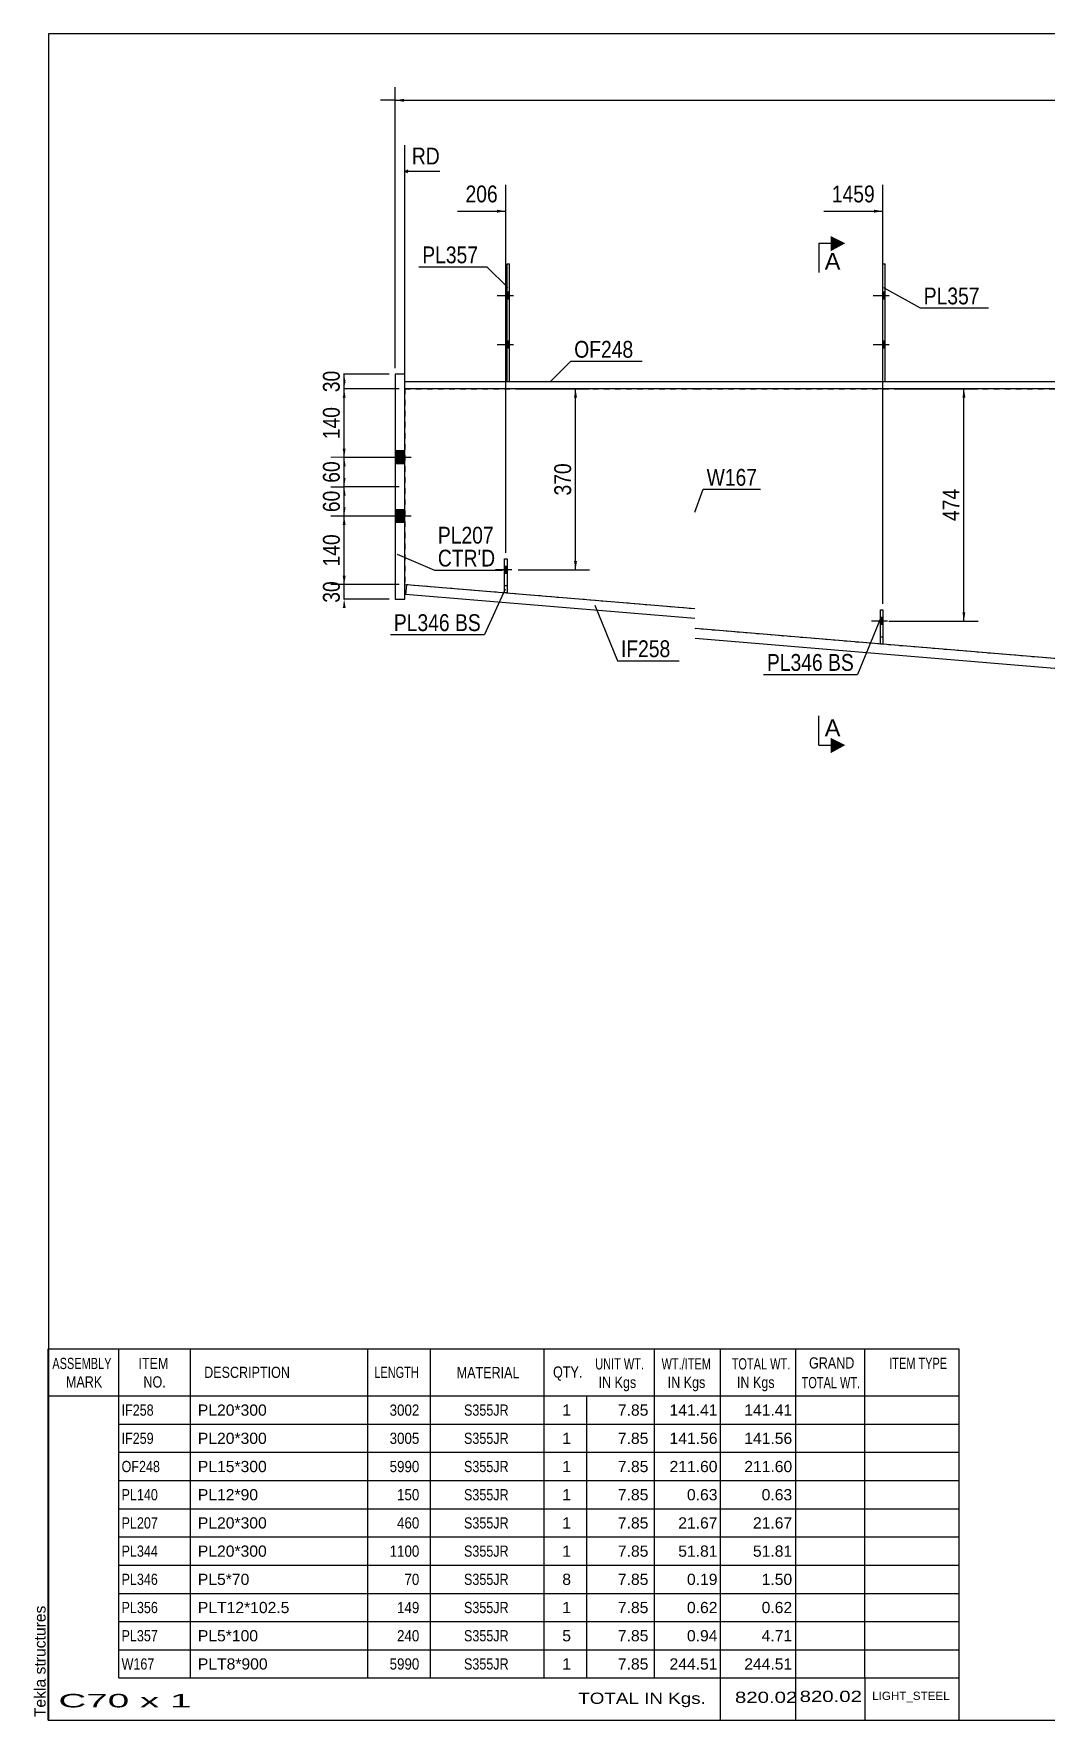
# Model space of a CAD drawing. Header units: millimetres. Extents: x -313 to 100, y -154 to 133.
# Drawn here: x -312.7 to -140.5, y -154.4 to 132.7 of the extents above; entities that cross this region are included whole.
import ezdxf

# ---------------------------------------------------------------- set-up
doc = ezdxf.new("R2010")
doc.units = ezdxf.units.MM
doc.linetypes.add('DXK_LINE_DOT1', pattern=[1.8814, 0.9407, -0.9407])
doc.linetypes.add('DXK_LINE_DOT2', pattern=[3.9198, 1.9599, -1.9599])
doc.styles.add('Arial', font='ARIAL.TTF', dxfattribs={"height": 0.2})
doc.styles.add('Arial Narrow', font='ARIALN.TTF', dxfattribs={"height": 0.2})

# ---------------------------------------------------------------- blocks, each defined once
blk = doc.blocks.new('Unknown-622306068-1210')
at = {"color": 5, "linetype": 'Continuous'}
for p, q in [((99.78, 132.66), (-310.22, 132.66)), ((-310.22, 132.66), (-310.22, -154.34)), ((99.78, -154.34), (99.78, 132.66)), ((-310.22, -154.34), (99.78, -154.34))]:
    blk.add_line(p, q, dxfattribs=at)
at = {"color": 174, "linetype": 'Continuous', "style": 'Arial'}
blk.add_text('Tekla structures', height=1.9102, rotation=90, dxfattribs=at).set_placement((-310.72, -153.84))
blk = doc.blocks.new('Part-622306068-1489 - 1378')
at = {"color": 2, "linetype": 'Continuous'}
for p, q in [((-249.33, 38.88), (-249.47, 37.21)), ((-200.28, 34.78), (-249.33, 38.88)), ((-200.28, 33.11), (-249.47, 37.21)), ((-136.35, 26.09), (-200.18, 31.41)), ((-136.35, 24.41), (-200.18, 29.74)), ((-97.17, 18.06), (-136.25, 21.32)), ((-97.31, 16.4), (-136.25, 19.65)), ((-97.31, 16.4), (-97.17, 18.06))]:
    blk.add_line(p, q, dxfattribs=at)
blk = doc.blocks.new('Part-622306068-6505 - 1378')
at = {"color": 7, "linetype": 'DXK_LINE_DOT1'}
for p, q in [((-232.62, 37.49), (-232.62, 43.32)), ((-232.62, 43.32), (-232.2, 43.32)), ((-232.2, 43.32), (-232.2, 37.49)), ((-232.62, 38.74), (-232.2, 38.74)), ((-232.2, 37.49), (-232.62, 37.49))]:
    blk.add_line(p, q, dxfattribs=at)
blk = doc.blocks.new('Part-622306068-1467 - 1378')
at = {"color": 2, "linetype": 'Continuous'}
for p, q in [((-249.58, 72.23), (-249.58, 73.48)), ((-249.58, 73.48), (-200.28, 73.48)), ((-200.28, 72.23), (-249.58, 72.23)), ((-200.18, 73.48), (-136.35, 73.48)), ((-136.35, 72.23), (-200.18, 72.23)), ((-136.25, 73.48), (-66.34, 73.48)), ((-66.34, 72.23), (-136.25, 72.23)), ((-66.24, 73.48), (-2.62, 73.48)), ((-2.62, 72.23), (-66.24, 72.23)), ((-2.52, 73.48), (44.47, 73.48)), ((44.47, 72.23), (-2.52, 72.23)), ((44.47, 73.48), (44.47, 72.23))]:
    blk.add_line(p, q, dxfattribs=at)
blk = doc.blocks.new('Part-622306068-1762 - 1378')
at = {"color": 2, "linetype": 'Continuous'}
for p, q in [((-168.27, 73.48), (-168.27, 93.48)), ((-168.27, 93.48), (-167.85, 93.48)), ((-167.85, 73.48), (-167.85, 93.48))]:
    blk.add_line(p, q, dxfattribs=at)
at = {"color": 7, "linetype": 'DXK_LINE_DOT1'}
blk.add_line((-168.27, 73.48), (-167.85, 73.48), dxfattribs=at)
blk = doc.blocks.new('Part-622306068-6508 - 1378')
at = {"color": 2, "linetype": 'Continuous'}
for p, q in [((-232.62, 37.49), (-232.62, 43.32)), ((-232.62, 43.32), (-232.2, 43.32)), ((-232.2, 43.32), (-232.2, 37.49)), ((-232.2, 37.49), (-232.62, 37.49))]:
    blk.add_line(p, q, dxfattribs=at)
blk = doc.blocks.new('Part-622306068-6504 - 1378')
at = {"color": 2, "linetype": 'Continuous'}
for p, q in [((-232.2, 73.48), (-232.2, 93.48)), ((-232.2, 93.48), (-231.78, 93.48)), ((-231.78, 73.48), (-231.78, 93.48))]:
    blk.add_line(p, q, dxfattribs=at)
at = {"color": 7, "linetype": 'DXK_LINE_DOT1'}
blk.add_line((-232.2, 73.48), (-231.78, 73.48), dxfattribs=at)
blk = doc.blocks.new('Part-622306068-1516 - 1378')
at = {"color": 7, "linetype": 'DXK_LINE_DOT1'}
for p, q in [((-249.58, 72.23), (-200.28, 72.23)), ((-249.58, 72.23), (-249.58, 38.9)), ((-200.18, 72.23), (-136.35, 72.23)), ((-136.25, 72.23), (-66.34, 72.23)), ((-66.24, 72.23), (-2.62, 72.23)), ((-2.52, 72.23), (44.47, 72.23)), ((44.47, 72.23), (44.47, -2.77)), ((-200.28, 34.78), (-249.33, 38.88)), ((-136.35, 26.09), (-200.18, 31.41)), ((-66.34, 15.49), (-136.25, 21.32)), ((-2.62, 5.91), (-66.24, 11.22)), ((44.47, -2.77), (-2.52, 1.15))]:
    blk.add_line(p, q, dxfattribs=at)
at = {"color": 2, "linetype": 'Continuous'}
blk.add_line((-249.58, 38.9), (-249.33, 38.88), dxfattribs=at)
blk = doc.blocks.new('Bolt-622306068-1756 - 1378')
at = {"linetype": 'Continuous'}
blk.add_hatch(color=3, dxfattribs=at).paths.add_polyline_path([(-168.27, 32.13), (-168.27, 33.29), (-168.68, 33.29), (-168.68, 32.13)])
at = {"color": 3, "linetype": 'Continuous'}
for p, q in [((-167.47, 32.71), (-170.22, 32.71)), ((-168.27, 33.29), (-168.68, 33.29)), ((-168.27, 32.13), (-168.68, 32.13))]:
    blk.add_line(p, q, dxfattribs=at)
blk = doc.blocks.new('Bolt-622306068-1763 - 1378')
at = {"linetype": 'Continuous'}
for points in [[(-167.85, 87.48), (-167.85, 88.65), (-168.27, 88.65), (-168.27, 87.48)], [(-167.85, 87.48), (-167.85, 88.65), (-168.27, 88.65), (-168.27, 87.48)], [(-167.85, 79.15), (-167.85, 80.31), (-168.27, 80.31), (-168.27, 79.15)], [(-167.85, 79.15), (-167.85, 80.31), (-168.27, 80.31), (-168.27, 79.15)]]:
    blk.add_hatch(color=3, dxfattribs=at).paths.add_polyline_path(points)
at = {"color": 3, "linetype": 'Continuous'}
for p, q in [((-167.18, 88.06), (-169.93, 88.06)), ((-167.18, 88.06), (-169.93, 88.06)), ((-167.85, 88.65), (-168.27, 88.65)), ((-167.85, 88.65), (-168.27, 88.65)), ((-167.85, 87.48), (-168.27, 87.48)), ((-167.85, 87.48), (-168.27, 87.48)), ((-167.18, 79.73), (-169.93, 79.73)), ((-167.18, 79.73), (-169.93, 79.73)), ((-167.85, 80.31), (-168.27, 80.31)), ((-167.85, 80.31), (-168.27, 80.31)), ((-167.85, 79.15), (-168.27, 79.15)), ((-167.85, 79.15), (-168.27, 79.15))]:
    blk.add_line(p, q, dxfattribs=at)
blk = doc.blocks.new('Bolt-622306068-6515 - 1378')
at = {"linetype": 'Continuous'}
blk.add_hatch(color=3, dxfattribs=at).paths.add_polyline_path([(-232.2, 40.82), (-232.2, 41.99), (-232.62, 41.99), (-232.62, 40.82)])
at = {"color": 3, "linetype": 'Continuous'}
for p, q in [((-231.41, 41.4), (-234.16, 41.4)), ((-232.2, 41.99), (-232.62, 41.99)), ((-232.2, 40.82), (-232.62, 40.82))]:
    blk.add_line(p, q, dxfattribs=at)
blk = doc.blocks.new('Part-622306068-1524 - 1378')
at = {"color": 7, "linetype": 'DXK_LINE_DOT1'}
for p, q in [((-168.68, 28.79), (-168.68, 34.63)), ((-168.68, 34.63), (-168.27, 34.63)), ((-168.27, 34.63), (-168.27, 28.79)), ((-168.68, 30.04), (-168.27, 30.04)), ((-168.27, 28.79), (-168.68, 28.79))]:
    blk.add_line(p, q, dxfattribs=at)
blk = doc.blocks.new('Bolt-622306068-1753 - 1378')
at = {"color": 3, "linetype": 'DXK_LINE_DOT2'}
for p, q in [((-168.27, 33.29), (-168.68, 33.29)), ((-167.6, 32.71), (-168.68, 32.71)), ((-168.27, 32.13), (-168.68, 32.13))]:
    blk.add_line(p, q, dxfattribs=at)
blk = doc.blocks.new('Part-622306068-1572 - 1378')
at = {"color": 2, "linetype": 'Continuous'}
for p, q in [((-168.68, 28.79), (-168.68, 34.63)), ((-168.68, 34.63), (-168.27, 34.63)), ((-168.27, 34.63), (-168.27, 28.79)), ((-168.27, 28.79), (-168.68, 28.79))]:
    blk.add_line(p, q, dxfattribs=at)
blk = doc.blocks.new('Bolt-622306068-1573 - 1378')
at = {"linetype": 'Continuous'}
for points in [[(-251.25, 61.65), (-251.25, 59.48), (-249.58, 59.48), (-249.58, 61.65)], [(-251.25, 61.65), (-251.25, 59.48), (-249.58, 59.48), (-249.58, 61.65)], [(-251.25, 51.65), (-251.25, 49.48), (-249.58, 49.48), (-249.58, 51.65)], [(-251.25, 51.65), (-251.25, 49.48), (-249.58, 49.48), (-249.58, 51.65)]]:
    blk.add_hatch(color=3, dxfattribs=at).paths.add_polyline_path(points)
at = {"color": 3, "linetype": 'Continuous'}
for p, q in [((-248.5, 60.56), (-253.75, 60.56)), ((-248.5, 60.56), (-253.75, 60.56)), ((-249.58, 61.65), (-251.25, 61.65)), ((-249.58, 61.65), (-251.25, 61.65)), ((-249.58, 59.48), (-251.25, 59.48)), ((-249.58, 59.48), (-251.25, 59.48)), ((-248.5, 50.56), (-253.75, 50.56)), ((-248.5, 50.56), (-253.75, 50.56)), ((-249.58, 51.65), (-251.25, 51.65)), ((-249.58, 51.65), (-251.25, 51.65)), ((-249.58, 49.48), (-251.25, 49.48)), ((-249.58, 49.48), (-251.25, 49.48))]:
    blk.add_line(p, q, dxfattribs=at)
blk = doc.blocks.new('Part-622306068-1626 - 1378')
at = {"color": 2, "linetype": 'Continuous'}
for p, q in [((-249.58, 74.73), (-251.25, 74.73)), ((-251.25, 74.73), (-251.25, 36.4)), ((-249.58, 36.4), (-249.58, 74.73)), ((-251.25, 36.4), (-249.58, 36.4))]:
    blk.add_line(p, q, dxfattribs=at)
blk = doc.blocks.new('Bolt-622306068-6511 - 1378')
at = {"linetype": 'Continuous'}
for points in [[(-231.78, 87.48), (-231.78, 88.65), (-232.2, 88.65), (-232.2, 87.48)], [(-231.78, 87.48), (-231.78, 88.65), (-232.2, 88.65), (-232.2, 87.48)], [(-231.78, 79.15), (-231.78, 80.31), (-232.2, 80.31), (-232.2, 79.15)], [(-231.78, 79.15), (-231.78, 80.31), (-232.2, 80.31), (-232.2, 79.15)]]:
    blk.add_hatch(color=3, dxfattribs=at).paths.add_polyline_path(points)
at = {"color": 3, "linetype": 'Continuous'}
for p, q in [((-231.12, 88.06), (-233.87, 88.06)), ((-231.12, 88.06), (-233.87, 88.06)), ((-231.78, 88.65), (-232.2, 88.65)), ((-231.78, 88.65), (-232.2, 88.65)), ((-231.78, 87.48), (-232.2, 87.48)), ((-231.78, 87.48), (-232.2, 87.48)), ((-231.12, 79.73), (-233.87, 79.73)), ((-231.12, 79.73), (-233.87, 79.73)), ((-231.78, 80.31), (-232.2, 80.31)), ((-231.78, 80.31), (-232.2, 80.31)), ((-231.78, 79.15), (-232.2, 79.15)), ((-231.78, 79.15), (-232.2, 79.15))]:
    blk.add_line(p, q, dxfattribs=at)
blk = doc.blocks.new('Bolt-622306068-6512 - 1378')
at = {"color": 3, "linetype": 'DXK_LINE_DOT2'}
for p, q in [((-232.2, 41.99), (-232.62, 41.99)), ((-231.53, 41.4), (-232.62, 41.4)), ((-232.2, 40.82), (-232.62, 40.82))]:
    blk.add_line(p, q, dxfattribs=at)
blk = doc.blocks.new('StraightDimension-622306068-1939 - 1378')
at = {"linetype": 'Continuous'}
for points in [[(-259.67, 40.4), (-259.92, 38.9), (-260.17, 40.4)], [(-260.17, 34.9), (-259.92, 36.4), (-259.67, 34.9)]]:
    blk.add_hatch(color=7, dxfattribs=at).paths.add_polyline_path(points)
at = {"color": 7, "linetype": 'Continuous'}
for p, q in [((-250.58, 38.9), (-262.17, 38.9)), ((-259.92, 36.4), (-259.92, 38.9)), ((-252.25, 36.4), (-262.17, 36.4))]:
    blk.add_line(p, q, dxfattribs=at)
at = {"color": 0}
blk.add_wipeout([(-260.07, 40.07), (-264.27, 40.07), (-264.27, 35.22), (-260.07, 35.22)], dxfattribs=at)
at = {"color": 3, "style": 'Arial Narrow'}
blk.add_text('30', height=2.863, rotation=90.0002, dxfattribs=at).set_placement((-260.67, 35.82))
blk = doc.blocks.new('StraightDimension-622306068-1950 - 1378')
at = {"linetype": 'Continuous'}
for points in [[(-260.17, 54.06), (-259.92, 55.56), (-259.67, 54.06)], [(-259.67, 52.06), (-259.92, 50.56), (-260.17, 52.06)]]:
    blk.add_hatch(color=7, dxfattribs=at).paths.add_polyline_path(points)
at = {"color": 7, "linetype": 'Continuous'}
for p, q in [((-250.58, 55.56), (-262.17, 55.56)), ((-259.92, 50.56), (-259.92, 55.56)), ((-250.58, 50.56), (-262.17, 50.56))]:
    blk.add_line(p, q, dxfattribs=at)
at = {"color": 0}
blk.add_wipeout([(-260.07, 55.49), (-264.27, 55.49), (-264.27, 50.64), (-260.07, 50.64)], dxfattribs=at)
at = {"color": 3, "style": 'Arial Narrow'}
blk.add_text('60', height=2.863, rotation=90.0002, dxfattribs=at).set_placement((-260.67, 51.24))
blk = doc.blocks.new('StraightDimension-622306068-1967 - 1378')
at = {"linetype": 'Continuous'}
for points in [[(-260.17, 70.73), (-259.92, 72.23), (-259.67, 70.73)], [(-259.67, 62.06), (-259.92, 60.56), (-260.17, 62.06)]]:
    blk.add_hatch(color=7, dxfattribs=at).paths.add_polyline_path(points)
at = {"color": 7, "linetype": 'Continuous'}
for p, q in [((-250.58, 72.23), (-262.17, 72.23)), ((-259.92, 60.56), (-259.92, 72.23)), ((-250.58, 60.56), (-262.17, 60.56))]:
    blk.add_line(p, q, dxfattribs=at)
at = {"color": 0}
blk.add_wipeout([(-260.08, 69.74), (-264.28, 69.74), (-264.28, 63.05), (-260.08, 63.05)], dxfattribs=at)
at = {"color": 3, "style": 'Arial Narrow'}
blk.add_text('140', height=2.863, rotation=90.0002, dxfattribs=at).set_placement((-260.67, 63.65))
blk = doc.blocks.new('StraightDimension-622306068-1984 - 1378')
at = {"linetype": 'Continuous'}
for points in [[(-260.17, 73.23), (-259.92, 74.73), (-259.67, 73.23)], [(-259.67, 73.73), (-259.92, 72.23), (-260.17, 73.73)]]:
    blk.add_hatch(color=7, dxfattribs=at).paths.add_polyline_path(points)
at = {"color": 7, "linetype": 'Continuous'}
for p, q in [((-252.25, 74.73), (-262.17, 74.73)), ((-259.92, 72.23), (-259.92, 74.73)), ((-250.58, 72.23), (-262.17, 72.23))]:
    blk.add_line(p, q, dxfattribs=at)
at = {"color": 0}
blk.add_wipeout([(-260.07, 75.91), (-264.27, 75.91), (-264.27, 71.05), (-260.07, 71.05)], dxfattribs=at)
at = {"color": 3, "style": 'Arial Narrow'}
blk.add_text('30', height=2.863, rotation=90.0002, dxfattribs=at).set_placement((-260.67, 71.65))
blk = doc.blocks.new('StraightDimension-622306068-1994 - 1378')
at = {"linetype": 'Continuous'}
for points in [[(-260.17, 49.06), (-259.92, 50.56), (-259.67, 49.06)], [(-259.67, 40.4), (-259.92, 38.9), (-260.17, 40.4)]]:
    blk.add_hatch(color=7, dxfattribs=at).paths.add_polyline_path(points)
at = {"color": 7, "linetype": 'Continuous'}
for p, q in [((-250.58, 50.56), (-262.17, 50.56)), ((-259.92, 38.9), (-259.92, 50.56)), ((-250.58, 38.9), (-262.17, 38.9))]:
    blk.add_line(p, q, dxfattribs=at)
at = {"color": 0}
blk.add_wipeout([(-260.08, 48.07), (-264.28, 48.07), (-264.28, 41.39), (-260.08, 41.39)], dxfattribs=at)
at = {"color": 3, "style": 'Arial Narrow'}
blk.add_text('140', height=2.863, rotation=90.0002, dxfattribs=at).set_placement((-260.67, 41.99))
blk = doc.blocks.new('StraightDimension-622306068-2011 - 1378')
at = {"linetype": 'Continuous'}
for points in [[(-260.17, 59.06), (-259.92, 60.56), (-259.67, 59.06)], [(-259.67, 57.06), (-259.92, 55.56), (-260.17, 57.06)]]:
    blk.add_hatch(color=7, dxfattribs=at).paths.add_polyline_path(points)
at = {"color": 7, "linetype": 'Continuous'}
for p, q in [((-250.58, 60.56), (-262.17, 60.56)), ((-259.92, 55.56), (-259.92, 60.56)), ((-250.58, 55.56), (-262.17, 55.56))]:
    blk.add_line(p, q, dxfattribs=at)
at = {"color": 0}
blk.add_wipeout([(-260.07, 60.49), (-264.27, 60.49), (-264.27, 55.64), (-260.07, 55.64)], dxfattribs=at)
at = {"color": 3, "style": 'Arial Narrow'}
blk.add_text('60', height=2.863, rotation=90.0002, dxfattribs=at).set_placement((-260.67, 56.24))
blk = doc.blocks.new('StraightDimension-622306068-2029 - 1378')
at = {"linetype": 'Continuous'}
for points in [[(-249.75, 121.08), (-251.25, 121.33), (-249.75, 121.58)], [(44.64, 121.58), (46.14, 121.33), (44.64, 121.08)]]:
    blk.add_hatch(color=7, dxfattribs=at).paths.add_polyline_path(points)
at = {"color": 7, "linetype": 'Continuous'}
for p, q in [((-251.25, 75.73), (-251.25, 123.58)), ((46.14, 81.56), (46.14, 123.58)), ((-251.25, 121.33), (-253.75, 121.33)), ((-251.25, 121.33), (46.14, 121.33)), ((46.14, 121.33), (48.64, 121.33))]:
    blk.add_line(p, q, dxfattribs=at)
at = {"color": 0}
blk.add_wipeout([(-98.3, 121.48), (-98.3, 125.68), (-106.81, 125.68), (-106.81, 121.48)], dxfattribs=at)
at = {"color": 3, "style": 'Arial Narrow'}
blk.add_text('6030', height=2.863, dxfattribs=at).set_placement((-106.21, 122.08))
blk = doc.blocks.new('StraightDimension-622306068-2075 - 1378')
at = {"linetype": 'Continuous'}
for points in [[(-154.73, 70.73), (-154.48, 72.23), (-154.23, 70.73)], [(-154.23, 34.21), (-154.48, 32.71), (-154.73, 34.21)]]:
    blk.add_hatch(color=7, dxfattribs=at).paths.add_polyline_path(points)
at = {"color": 7, "linetype": 'Continuous'}
for p, q in [((-166.37, 72.23), (-152.08, 72.23)), ((-154.48, 32.71), (-154.48, 72.23)), ((-167.27, 32.71), (-152.08, 32.71))]:
    blk.add_line(p, q, dxfattribs=at)
at = {"color": 0}
blk.add_wipeout([(-154.63, 55.81), (-158.83, 55.81), (-158.83, 49.13), (-154.63, 49.13)], dxfattribs=at)
at = {"color": 3, "style": 'Arial Narrow'}
blk.add_text('474', height=2.863, rotation=90.0002, dxfattribs=at).set_placement((-155.23, 49.73))
blk = doc.blocks.new('StraightDimension-622306068-7031 - 1378')
at = {"linetype": 'Continuous'}
blk.add_hatch(color=7, dxfattribs=at).paths.add_polyline_path([(-169.77, 102.71), (-168.27, 102.46), (-169.77, 102.21)])
at = {"color": 7, "linetype": 'Continuous'}
for p, q in [((-168.27, 35.63), (-168.27, 106.96)), ((-178.33, 102.46), (-168.27, 102.46))]:
    blk.add_line(p, q, dxfattribs=at)
at = {"color": 0}
blk.add_wipeout([(-169.04, 103.36), (-169.04, 107.56), (-177.55, 107.56), (-177.55, 103.36)], dxfattribs=at)
at = {"color": 3, "style": 'Arial Narrow'}
blk.add_text('1459', height=2.863, dxfattribs=at).set_placement((-176.95, 103.96))
blk = doc.blocks.new('StraightDimension-622306068-7032 - 1378')
at = {"linetype": 'Continuous'}
blk.add_hatch(color=7, dxfattribs=at).paths.add_polyline_path([(-233.91, 102.71), (-232.41, 102.46), (-233.91, 102.21)])
at = {"color": 7, "linetype": 'Continuous'}
for p, q in [((-232.41, 44.32), (-232.41, 106.96)), ((-240.64, 102.46), (-232.41, 102.46))]:
    blk.add_line(p, q, dxfattribs=at)
at = {"color": 0, "linetype": 'Continuous'}
blk.add_wipeout([(-243.05, 109.81), (-243.05, 114.01), (-249, 114.01), (-249, 109.81)], dxfattribs=at)
at = {"color": 7, "linetype": 'Continuous'}
for p, q in [((-249.58, 74.48), (-249.58, 113.71)), ((-249.08, 109.46), (-249.58, 109.21)), ((-249.08, 108.96), (-249.58, 109.21)), ((-243.65, 109.21), (-249.58, 109.21))]:
    blk.add_line(p, q, dxfattribs=at)
at = {"color": 3, "linetype": 'Continuous', "style": 'Arial Narrow'}
blk.add_text('RD', height=2.863, dxfattribs=at).set_placement((-248.4, 110.41))
at = {"color": 0}
blk.add_wipeout([(-233.18, 103.36), (-233.18, 107.56), (-239.87, 107.56), (-239.87, 103.36)], dxfattribs=at)
at = {"color": 3, "style": 'Arial Narrow'}
blk.add_text('206', height=2.863, dxfattribs=at).set_placement((-239.27, 103.96))
blk = doc.blocks.new('StraightDimension-622306068-7090 - 1378')
at = {"linetype": 'Continuous'}
for points in [[(-220.81, 70.73), (-220.56, 72.23), (-220.31, 70.73)], [(-220.31, 42.9), (-220.56, 41.4), (-220.81, 42.9)]]:
    blk.add_hatch(color=7, dxfattribs=at).paths.add_polyline_path(points)
at = {"color": 7, "linetype": 'Continuous'}
for p, q in [((-230.3, 72.23), (-218.16, 72.23)), ((-220.56, 41.4), (-220.56, 72.23)), ((-230.3, 41.4), (-218.16, 41.4))]:
    blk.add_line(p, q, dxfattribs=at)
at = {"color": 0}
blk.add_wipeout([(-220.71, 60.16), (-224.91, 60.16), (-224.91, 53.47), (-220.71, 53.47)], dxfattribs=at)
at = {"color": 3, "style": 'Arial Narrow'}
blk.add_text('370', height=2.863, rotation=90.0002, dxfattribs=at).set_placement((-221.31, 54.07))
blk = doc.blocks.new('CBS_BOM-622306068-7126')
at = {"color": 7, "linetype": 'Continuous'}
for p, q in [((-310.25, -99.17), (-310.25, -91.17)), ((-310.25, -91.17), (-155.33, -91.17)), ((-298.25, -99.17), (-298.25, -91.17)), ((-286.06, -99.17), (-286.06, -91.17)), ((-255.9, -99.17), (-255.9, -91.17)), ((-245.22, -99.17), (-245.22, -91.17)), ((-225.9, -99.17), (-225.9, -91.17)), ((-207.1, -99.17), (-207.1, -91.17)), ((-195.89, -99.17), (-195.89, -91.17)), ((-183.1, -99.17), (-183.1, -91.17)), ((-171.35, -99.17), (-171.35, -91.17)), ((-155.33, -91.18), (-155.33, -99.16)), ((-310.25, -99.17), (-155.33, -99.17)), ((-310.25, -103.97), (-310.25, -99.17)), ((-298.25, -103.97), (-298.25, -99.17)), ((-286.06, -103.97), (-286.06, -99.17)), ((-255.9, -103.97), (-255.9, -99.17)), ((-245.22, -103.97), (-245.22, -99.17)), ((-225.9, -103.97), (-225.9, -99.17)), ((-218.64, -103.97), (-218.64, -99.17)), ((-207.1, -103.97), (-207.1, -99.17)), ((-195.89, -103.97), (-195.89, -99.17)), ((-183.1, -103.97), (-183.1, -99.17)), ((-171.33, -103.97), (-171.33, -99.17)), ((-155.33, -99.18), (-155.33, -103.97)), ((-310.25, -108.77), (-310.25, -103.97)), ((-298.25, -103.97), (-155.33, -103.97)), ((-298.25, -108.77), (-298.25, -103.97)), ((-286.06, -108.77), (-286.06, -103.97)), ((-255.9, -108.77), (-255.9, -103.97)), ((-245.22, -108.77), (-245.22, -103.97)), ((-225.9, -108.77), (-225.9, -103.97)), ((-218.64, -108.77), (-218.64, -103.97)), ((-207.1, -108.77), (-207.1, -103.97)), ((-195.89, -108.77), (-195.89, -103.97)), ((-183.1, -108.77), (-183.1, -103.97)), ((-171.33, -108.77), (-171.33, -103.97)), ((-155.33, -103.98), (-155.33, -108.77)), ((-310.25, -113.57), (-310.25, -108.77)), ((-298.25, -108.77), (-155.33, -108.77)), ((-298.25, -113.57), (-298.25, -108.77)), ((-286.06, -113.57), (-286.06, -108.77)), ((-255.9, -113.57), (-255.9, -108.77)), ((-245.22, -113.57), (-245.22, -108.77)), ((-225.9, -113.57), (-225.9, -108.77)), ((-218.64, -113.57), (-218.64, -108.77)), ((-207.1, -113.57), (-207.1, -108.77)), ((-195.89, -113.57), (-195.89, -108.77)), ((-183.1, -113.57), (-183.1, -108.77)), ((-171.33, -113.57), (-171.33, -108.77)), ((-155.33, -108.78), (-155.33, -113.57)), ((-310.25, -118.37), (-310.25, -113.57)), ((-298.25, -113.57), (-155.33, -113.57)), ((-298.25, -118.37), (-298.25, -113.57)), ((-286.06, -118.37), (-286.06, -113.57)), ((-255.9, -118.37), (-255.9, -113.57)), ((-245.22, -118.37), (-245.22, -113.57)), ((-225.9, -118.37), (-225.9, -113.57)), ((-218.64, -118.37), (-218.64, -113.57)), ((-207.1, -118.37), (-207.1, -113.57)), ((-195.89, -118.37), (-195.89, -113.57)), ((-183.1, -118.37), (-183.1, -113.57)), ((-171.33, -118.37), (-171.33, -113.57)), ((-155.33, -113.58), (-155.33, -118.37)), ((-310.25, -123.17), (-310.25, -118.37)), ((-298.25, -118.37), (-155.33, -118.37)), ((-298.25, -123.17), (-298.25, -118.37)), ((-286.06, -123.17), (-286.06, -118.37)), ((-255.9, -123.17), (-255.9, -118.37)), ((-245.22, -123.17), (-245.22, -118.37)), ((-225.9, -123.17), (-225.9, -118.37)), ((-218.64, -123.17), (-218.64, -118.37)), ((-207.1, -123.17), (-207.1, -118.37)), ((-195.89, -123.17), (-195.89, -118.37)), ((-183.1, -123.17), (-183.1, -118.37)), ((-171.33, -123.17), (-171.33, -118.37)), ((-155.33, -118.38), (-155.33, -123.17)), ((-310.25, -127.97), (-310.25, -123.17)), ((-298.25, -123.17), (-155.33, -123.17)), ((-298.25, -127.97), (-298.25, -123.17)), ((-286.06, -127.97), (-286.06, -123.17)), ((-255.9, -127.97), (-255.9, -123.17)), ((-245.22, -127.97), (-245.22, -123.17)), ((-225.9, -127.97), (-225.9, -123.17)), ((-218.64, -127.97), (-218.64, -123.17)), ((-207.1, -127.97), (-207.1, -123.17)), ((-195.89, -127.97), (-195.89, -123.17)), ((-183.1, -127.97), (-183.1, -123.17)), ((-171.33, -127.97), (-171.33, -123.17)), ((-155.33, -123.18), (-155.33, -127.97)), ((-310.25, -132.77), (-310.25, -127.97)), ((-298.25, -127.97), (-155.33, -127.97)), ((-298.25, -132.77), (-298.25, -127.97)), ((-286.06, -132.77), (-286.06, -127.97)), ((-255.9, -132.77), (-255.9, -127.97)), ((-245.22, -132.77), (-245.22, -127.97)), ((-225.9, -132.77), (-225.9, -127.97)), ((-218.64, -132.77), (-218.64, -127.97)), ((-207.1, -132.77), (-207.1, -127.97)), ((-195.89, -132.77), (-195.89, -127.97)), ((-183.1, -132.77), (-183.1, -127.97)), ((-171.33, -132.77), (-171.33, -127.97)), ((-155.33, -127.98), (-155.33, -132.77)), ((-310.25, -137.57), (-310.25, -132.77)), ((-298.25, -132.77), (-155.33, -132.77)), ((-298.25, -137.57), (-298.25, -132.77)), ((-286.06, -137.57), (-286.06, -132.77)), ((-255.9, -137.57), (-255.9, -132.77)), ((-245.22, -137.57), (-245.22, -132.77)), ((-225.9, -137.57), (-225.9, -132.77)), ((-218.64, -137.57), (-218.64, -132.77)), ((-207.1, -137.57), (-207.1, -132.77)), ((-195.89, -137.57), (-195.89, -132.77)), ((-183.1, -137.57), (-183.1, -132.77)), ((-171.33, -137.57), (-171.33, -132.77)), ((-155.33, -132.78), (-155.33, -137.57)), ((-310.25, -142.37), (-310.25, -137.57)), ((-298.25, -137.57), (-155.33, -137.57)), ((-298.25, -142.37), (-298.25, -137.57)), ((-286.06, -142.37), (-286.06, -137.57)), ((-255.9, -142.37), (-255.9, -137.57)), ((-245.22, -142.37), (-245.22, -137.57)), ((-225.9, -142.37), (-225.9, -137.57)), ((-218.64, -142.37), (-218.64, -137.57)), ((-207.1, -142.37), (-207.1, -137.57)), ((-195.89, -142.37), (-195.89, -137.57)), ((-183.1, -142.37), (-183.1, -137.57)), ((-171.33, -142.37), (-171.33, -137.57)), ((-155.33, -137.58), (-155.33, -142.37)), ((-310.25, -147.17), (-310.25, -142.37)), ((-298.25, -142.37), (-155.33, -142.37)), ((-298.25, -147.17), (-298.25, -142.37)), ((-286.06, -147.17), (-286.06, -142.37)), ((-255.9, -147.17), (-255.9, -142.37)), ((-245.22, -147.17), (-245.22, -142.37)), ((-225.9, -147.17), (-225.9, -142.37)), ((-218.64, -147.17), (-218.64, -142.37)), ((-207.1, -147.17), (-207.1, -142.37)), ((-195.89, -147.17), (-195.89, -142.37)), ((-183.1, -147.17), (-183.1, -142.37)), ((-171.33, -147.17), (-171.33, -142.37)), ((-155.33, -142.38), (-155.33, -147.17)), ((-310.25, -154.37), (-310.25, -147.19)), ((-298.25, -147.17), (-155.33, -147.17)), ((-195.89, -154.37), (-195.89, -147.19)), ((-183.1, -154.37), (-183.1, -147.19)), ((-171.3, -154.37), (-171.3, -147.19)), ((-155.33, -147.17), (-155.33, -154.37)), ((-310.25, -154.37), (-155.33, -154.37))]:
    blk.add_line(p, q, dxfattribs=at)
at = {"color": 3, "linetype": 'Continuous', "style": 'Arial'}
for s, height, width, p in [('ASSEMBLY', 1.91, 0.7, (-309.57, -94.6)), ('ITEM', 1.91, 0.8, (-294.92, -94.6)), ('DESCRIPTION', 1.9102, 0.8, (-283.74, -96.11)), ('LENGTH', 1.91, 0.7, (-254.79, -96.11)), ('MATERIAL', 1.91, 0.8, (-240.77, -96.15)), ('QTY.', 1.91, 0.8, (-224.38, -96.07)), ('UNIT WT.', 1.91, 0.7, (-217.21, -94.67)), ('WT./ITEM', 1.91, 0.7, (-205.92, -94.67)), ('TOTAL WT.', 1.91, 0.7, (-193.98, -94.67)), ('GRAND', 1.91, 0.8, (-180.83, -94.51)), ('ITEM TYPE', 1.91, 0.7, (-167.19, -94.59)), ('MARK', 1.91, 0.8, (-307.25, -97.74)), ('NO.', 1.91, 0.8, (-294.07, -97.74)), ('IN Kgs', 1.91, 0.8, (-216.63, -97.81)), ('IN Kgs', 1.91, 0.8, (-204.88, -97.81)), ('IN Kgs', 1.91, 0.8, (-193.09, -97.81)), ('TOTAL WT.', 1.91, 0.7, (-182.09, -97.86))]:
    blk.add_text(s, height=height, dxfattribs=dict(at, width=width)).set_placement(p)
at = {"color": 7, "linetype": 'Continuous', "style": 'Arial'}
for s, width, p in [('IF258', 0.8, (-297.79, -102.54)), ('3002', 0.85, (-252.18, -102.54)), ('S355JR', 0.8, (-239.53, -102.54)), ('IF259', 0.8, (-297.79, -107.34)), ('3005', 0.85, (-252.18, -107.34)), ('S355JR', 0.8, (-239.53, -107.34)), ('OF248', 0.8, (-297.79, -112.14)), ('5990', 0.85, (-252.18, -112.14)), ('S355JR', 0.8, (-239.53, -112.14)), ('PL140', 0.8, (-297.79, -116.94)), ('150', 0.85, (-250.92, -116.94)), ('S355JR', 0.8, (-239.53, -116.94)), ('PL207', 0.8, (-297.79, -121.74)), ('460', 0.85, (-250.92, -121.74)), ('S355JR', 0.8, (-239.53, -121.74)), ('PL344', 0.8, (-297.79, -126.54)), ('1100', 0.85, (-252.18, -126.54)), ('S355JR', 0.8, (-239.53, -126.54)), ('PL346', 0.8, (-297.79, -131.34)), ('70', 0.85, (-249.66, -131.34)), ('S355JR', 0.8, (-239.53, -131.34)), ('PL356', 0.8, (-297.79, -136.14)), ('149', 0.85, (-250.92, -136.14)), ('S355JR', 0.8, (-239.53, -136.14)), ('PL357', 0.8, (-297.79, -140.94)), ('240', 0.85, (-250.92, -140.94)), ('S355JR', 0.8, (-239.53, -140.94)), ('W167', 0.8, (-297.79, -145.74)), ('5990', 0.85, (-252.18, -145.74)), ('S355JR', 0.8, (-239.53, -145.74))]:
    blk.add_text(s, height=1.91, dxfattribs=dict(at, width=width)).set_placement(p)
for s, height, p in [('PL20*300', 1.91, (-284.81, -102.54)), ('1', 1.91, (-222.81, -102.54)), ('7.85', 1.91, (-213.35, -102.54)), ('141.41', 1.91, (-204.56, -102.54)), ('141.41', 1.91, (-191.85, -102.54)), ('PL20*300', 1.91, (-284.81, -107.34)), ('1', 1.91, (-222.81, -107.34)), ('7.85', 1.91, (-213.35, -107.34)), ('141.56', 1.91, (-204.56, -107.34)), ('141.56', 1.91, (-191.85, -107.34)), ('PL15*300', 1.91, (-284.81, -112.14)), ('1', 1.91, (-222.81, -112.14)), ('7.85', 1.91, (-213.35, -112.14)), ('211.60', 1.91, (-204.56, -112.14)), ('211.60', 1.91, (-191.85, -112.14)), ('PL12*90', 1.91, (-284.81, -116.94)), ('1', 1.91, (-222.81, -116.94)), ('7.85', 1.91, (-213.35, -116.94)), ('0.63', 1.91, (-201.6, -116.94)), ('0.63', 1.91, (-188.89, -116.94)), ('PL20*300', 1.91, (-284.81, -121.74)), ('1', 1.91, (-222.81, -121.74)), ('7.85', 1.91, (-213.35, -121.74)), ('21.67', 1.91, (-203.08, -121.74)), ('21.67', 1.91, (-190.37, -121.74)), ('PL20*300', 1.91, (-284.81, -126.54)), ('1', 1.91, (-222.81, -126.54)), ('7.85', 1.91, (-213.35, -126.54)), ('51.81', 1.91, (-203.08, -126.54)), ('51.81', 1.91, (-190.37, -126.54)), ('PL5*70', 1.91, (-284.81, -131.34)), ('8', 1.91, (-222.81, -131.34)), ('7.85', 1.91, (-213.35, -131.34)), ('0.19', 1.91, (-201.6, -131.34)), ('1.50', 1.91, (-188.89, -131.34)), ('PLT12*102.5', 1.9102, (-284.81, -136.14)), ('1', 1.91, (-222.81, -136.14)), ('7.85', 1.91, (-213.35, -136.14)), ('0.62', 1.91, (-201.6, -136.14)), ('0.62', 1.91, (-188.89, -136.14)), ('PL5*100', 1.91, (-284.81, -140.94)), ('5', 1.91, (-222.81, -140.94)), ('7.85', 1.91, (-213.35, -140.94)), ('0.94', 1.91, (-201.6, -140.94)), ('4.71', 1.91, (-188.89, -140.94)), ('PLT8*900', 1.91, (-284.81, -145.74)), ('1', 1.91, (-222.81, -145.74)), ('7.85', 1.91, (-213.35, -145.74)), ('244.51', 1.91, (-204.56, -145.74)), ('244.51', 1.91, (-191.85, -145.74))]:
    blk.add_text(s, height=height, dxfattribs=at).set_placement(p)
at = {"color": 6, "linetype": 'Continuous', "style": 'Arial'}
for s, height, width, p in [('C70 x 1', 2.292, 2.05, (-308.53, -152.18)), ('TOTAL IN Kgs.', 1.9102, 1.2, (-220.09, -151.58)), ('820.02', 1.91, 1.3, (-193.43, -151.42)), ('820.02', 1.91, 1.3, (-182.43, -151.26))]:
    blk.add_text(s, height=height, dxfattribs=dict(at, width=width)).set_placement(p)
blk.add_text('LIGHT_STEEL', height=1.4135, dxfattribs=at).set_placement((-170.08, -150.92))
blk = doc.blocks.new('Mark-622306068-1463 - 1378')
at = {"color": 0}
blk.add_wipeout([(-210.73, 77.52), (-210.73, 80.52), (-220.78, 80.52), (-220.78, 77.52)], dxfattribs=at)
blk.add_wipeout([(-210.73, 77.52), (-210.73, 80.52), (-220.78, 80.52), (-220.78, 77.52)], dxfattribs=at)
at = {"color": 7, "linetype": 'Continuous'}
for p, q in [((-224.91, 73.38), (-221.38, 76.92)), ((-221.38, 76.92), (-209.23, 76.92))]:
    blk.add_line(p, q, dxfattribs=at)
at = {"color": 3, "style": 'Arial Narrow'}
blk.add_text('OF248', height=2.863, dxfattribs=at).set_placement((-220.78, 77.52))
blk = doc.blocks.new('Mark-622306068-6547 - 1378')
at = {"color": 7, "linetype": 'Continuous'}
blk.add_line((-232.09, 89.46), (-235.63, 92.99), dxfattribs=at)
at = {"color": 0}
blk.add_wipeout([(-237.13, 93.59), (-237.13, 96.59), (-246.63, 96.59), (-246.63, 93.59)], dxfattribs=at)
blk.add_wipeout([(-237.13, 93.59), (-237.13, 96.59), (-246.63, 96.59), (-246.63, 93.59)], dxfattribs=at)
at = {"color": 7, "linetype": 'Continuous'}
blk.add_line((-247.23, 92.99), (-235.63, 92.99), dxfattribs=at)
at = {"color": 3, "style": 'Arial Narrow'}
blk.add_text('PL357', height=2.863, dxfattribs=at).set_placement((-246.63, 93.59))
blk = doc.blocks.new('Mark-622306068-1485 - 1378')
at = {"color": 0}
blk.add_wipeout([(-204.42, 26.56), (-204.42, 29.56), (-212.83, 29.56), (-212.83, 26.56)], dxfattribs=at)
blk.add_wipeout([(-204.42, 26.56), (-204.42, 29.56), (-212.83, 29.56), (-212.83, 26.56)], dxfattribs=at)
at = {"color": 7, "linetype": 'Continuous'}
for p, q in [((-217.27, 35.43), (-213.43, 25.96)), ((-213.43, 25.96), (-202.92, 25.96))]:
    blk.add_line(p, q, dxfattribs=at)
at = {"color": 3, "style": 'Arial Narrow'}
blk.add_text('IF258', height=2.863, dxfattribs=at).set_placement((-212.83, 26.56))
blk = doc.blocks.new('MarkSet-622306068-2272 - 1378')
at = {"color": 0}
blk.add_wipeout([(-178.49, 24.23), (-178.49, 27.23), (-187.99, 27.23), (-187.99, 24.23)], dxfattribs=at)
blk.add_wipeout([(-178.49, 24.23), (-178.49, 27.23), (-187.99, 27.23), (-187.99, 24.23)], dxfattribs=at)
blk.add_wipeout([(-173.2, 24.23), (-173.2, 27.23), (-177.59, 27.23), (-177.59, 24.23)], dxfattribs=at)
blk.add_wipeout([(-173.2, 24.23), (-173.2, 27.23), (-177.59, 27.23), (-177.59, 24.23)], dxfattribs=at)
at = {"color": 7, "linetype": 'Continuous'}
for p in [(-168.57, 33.43), (-188.59, 23.63)]:
    blk.add_line(p, (-172.6, 23.63), dxfattribs=at)
at = {"color": 3, "style": 'Arial Narrow'}
for s, p in [('PL346', (-187.99, 24.23)), ('BS', (-177.59, 24.23))]:
    blk.add_text(s, height=2.863, dxfattribs=at).set_placement(p)
blk = doc.blocks.new('Mark-622306068-1512 - 1378')
at = {"color": 0}
blk.add_wipeout([(-189.66, 55.73), (-189.66, 58.73), (-198.25, 58.73), (-198.25, 55.73)], dxfattribs=at)
blk.add_wipeout([(-189.66, 55.73), (-189.66, 58.73), (-198.25, 58.73), (-198.25, 55.73)], dxfattribs=at)
at = {"color": 7, "linetype": 'Continuous'}
for p, q in [((-200.26, 51.23), (-198.85, 55.13)), ((-198.85, 55.13), (-189.06, 55.13))]:
    blk.add_line(p, q, dxfattribs=at)
at = {"color": 3, "style": 'Arial Narrow'}
blk.add_text('W167', height=2.863, dxfattribs=at).set_placement((-198.25, 55.73))
blk = doc.blocks.new('MarkSet-622306068-6542 - 1378')
at = {"color": 0}
blk.add_wipeout([(-241.96, 31), (-241.96, 34), (-251.46, 34), (-251.46, 31)], dxfattribs=at)
blk.add_wipeout([(-241.96, 31), (-241.96, 34), (-251.46, 34), (-251.46, 31)], dxfattribs=at)
blk.add_wipeout([(-236.67, 31), (-236.67, 34), (-241.06, 34), (-241.06, 31)], dxfattribs=at)
blk.add_wipeout([(-236.67, 31), (-236.67, 34), (-241.06, 34), (-241.06, 31)], dxfattribs=at)
at = {"color": 7, "linetype": 'Continuous'}
for p in [(-232.54, 38.13), (-252.06, 30.4)]:
    blk.add_line(p, (-236.07, 30.4), dxfattribs=at)
at = {"color": 3, "style": 'Arial Narrow'}
for s, p in [('PL346', (-251.46, 31)), ('BS', (-241.06, 31))]:
    blk.add_text(s, height=2.863, dxfattribs=at).set_placement(p)
blk = doc.blocks.new('Mark-622306068-1622 - 1378')
at = {"color": 0}
blk.add_wipeout([(-234.47, 45.88), (-234.47, 48.88), (-243.97, 48.88), (-243.97, 45.88)], dxfattribs=at)
blk.add_wipeout([(-234.47, 45.88), (-234.47, 48.88), (-243.97, 48.88), (-243.97, 45.88)], dxfattribs=at)
blk.add_wipeout([(-234.21, 41.98), (-234.21, 44.98), (-243.97, 44.98), (-243.97, 41.98)], dxfattribs=at)
blk.add_wipeout([(-234.21, 41.98), (-234.21, 44.98), (-243.97, 44.98), (-243.97, 41.98)], dxfattribs=at)
at = {"color": 7, "linetype": 'Continuous'}
for p, q in [((-250.89, 44.09), (-244.57, 41.38)), ((-244.57, 41.38), (-232.97, 41.38))]:
    blk.add_line(p, q, dxfattribs=at)
at = {"color": 3, "style": 'Arial Narrow'}
blk.add_text('PL207', height=2.863, dxfattribs=at).set_placement((-243.97, 45.88))
at = {"color": 1, "style": 'Arial Narrow'}
blk.add_text("CTR'D", height=2.863, dxfattribs=at).set_placement((-243.97, 41.98))
blk = doc.blocks.new('Mark-622306068-1758 - 1378')
at = {"color": 0}
blk.add_wipeout([(-151.8, 86.6), (-151.8, 89.6), (-161.31, 89.6), (-161.31, 86.6)], dxfattribs=at)
blk.add_wipeout([(-151.8, 86.6), (-151.8, 89.6), (-161.31, 89.6), (-161.31, 86.6)], dxfattribs=at)
at = {"color": 7, "linetype": 'Continuous'}
for p, q in [((-168.16, 89.46), (-161.91, 86)), ((-161.91, 86), (-150.3, 86))]:
    blk.add_line(p, q, dxfattribs=at)
at = {"color": 3, "style": 'Arial Narrow'}
blk.add_text('PL357', height=2.863, dxfattribs=at).set_placement((-161.31, 86.6))
blk = doc.blocks.new('SectionMark-622306068-2232 - 1378')
at = {"color": 7, "linetype": 'Continuous'}
for p, q in [((-179.16, 97), (-177.16, 97)), ((-179.16, 11.59), (-177.16, 11.59))]:
    blk.add_line(p, q, dxfattribs=at)
at = {"color": 0, "linetype": 'Continuous'}
for points in [[(-175.49, 92.5), (-175.49, 95.5), (-178.16, 95.5), (-178.16, 92.5)], [(-175.49, 13.09), (-175.49, 16.09), (-178.16, 16.09), (-178.16, 13.09)]]:
    blk.add_wipeout(points, dxfattribs=at)
at = {"linetype": 'Continuous'}
for points in [[(-177.16, 98.25), (-174.66, 97), (-177.16, 95.63)], [(-177.16, 12.84), (-174.66, 11.59), (-177.16, 10.21)]]:
    blk.add_hatch(color=7, dxfattribs=at).paths.add_polyline_path(points)
at = {"color": 7, "linetype": 'Continuous'}
for p, q in [((-179.16, 97), (-179.16, 92)), ((-179.16, 11.59), (-179.16, 16.59))]:
    blk.add_line(p, q, dxfattribs=at)
at = {"color": 136, "linetype": 'Continuous', "style": 'Arial'}
for p in [(-178.16, 92.5), (-178.16, 13.09)]:
    blk.add_text('A', height=2.87, dxfattribs=at).set_placement(p)

msp = doc.modelspace()

# ---------------------------------------------------------------- block references
for name in ['Unknown-622306068-1210', 'Part-622306068-6504 - 1378', 'Part-622306068-1762 - 1378', 'Bolt-622306068-6511 - 1378', 'Bolt-622306068-1763 - 1378', 'Part-622306068-1626 - 1378', 'Part-622306068-1467 - 1378', 'Part-622306068-1516 - 1378', 'Bolt-622306068-1573 - 1378', 'Part-622306068-6505 - 1378', 'Part-622306068-6508 - 1378', 'Bolt-622306068-6515 - 1378', 'Bolt-622306068-6512 - 1378', 'Part-622306068-1489 - 1378', 'Part-622306068-1524 - 1378', 'Part-622306068-1572 - 1378', 'Bolt-622306068-1756 - 1378', 'Bolt-622306068-1753 - 1378', 'CBS_BOM-622306068-7126']:
    msp.add_blockref(name, (0, 0))

# ---------------------------------------------------------------- next in the draw order: block references
for name in ['StraightDimension-622306068-1967 - 1378', 'StraightDimension-622306068-7090 - 1378', 'StraightDimension-622306068-2075 - 1378', 'Mark-622306068-1512 - 1378', 'StraightDimension-622306068-1950 - 1378', 'StraightDimension-622306068-1939 - 1378', 'Mark-622306068-1485 - 1378']:
    msp.add_blockref(name, (0, 0))

# ---------------------------------------------------------------- next in the draw order: block references
for name in ['StraightDimension-622306068-1984 - 1378', 'StraightDimension-622306068-2011 - 1378', 'StraightDimension-622306068-1994 - 1378', 'MarkSet-622306068-2272 - 1378']:
    msp.add_blockref(name, (0, 0))

# ---------------------------------------------------------------- next in the draw order: block references
for name in ['StraightDimension-622306068-2029 - 1378', 'MarkSet-622306068-6542 - 1378']:
    msp.add_blockref(name, (0, 0))

# ---------------------------------------------------------------- next in the draw order: block references
for name in ['StraightDimension-622306068-7032 - 1378', 'StraightDimension-622306068-7031 - 1378', 'Mark-622306068-1463 - 1378']:
    msp.add_blockref(name, (0, 0))

# ---------------------------------------------------------------- next in the draw order: block references
for name in ['SectionMark-622306068-2232 - 1378', 'Mark-622306068-6547 - 1378', 'Mark-622306068-1758 - 1378', 'Mark-622306068-1622 - 1378']:
    msp.add_blockref(name, (0, 0))

doc.saveas('drawing.dxf')
